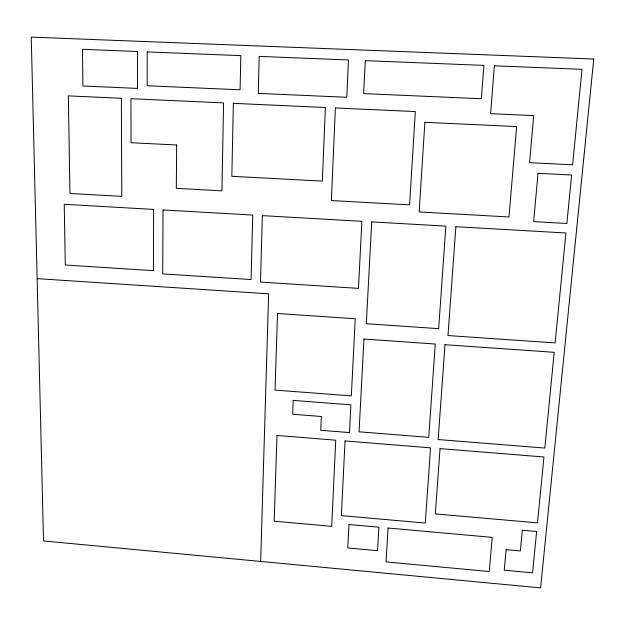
<?xml version="1.0" encoding="UTF-8"?>
<svg xmlns="http://www.w3.org/2000/svg" width="625" height="625" viewBox="0 0 625 625"><rect width="100%" height="100%" fill="white"/><g stroke="black" fill="none" stroke-linecap="round" stroke-linejoin="round"><path stroke-width="0.94" d="M260.656 561.445L268.641 293.82L37.133 278.641M147.219 51.898L147.172 85.742L240.078 89.812L240.836 55.656L147.219 51.898M153.617 209.414L153.445 270.664L65.305 265.031L64.227 204.297L153.617 209.414M163.023 209.945L162.711 273.898L251.086 279.562L252.734 215.078L163.023 209.945M176.656 145L176.312 188.344L221.938 190.844L223.555 102.898L130.938 98.703L131.039 142.719L176.656 145M233.352 103.336L231.844 176.305L322.344 181.109L325.383 107.5L233.352 103.336M259.234 56.391L258.266 93.383L346.781 97.281L348.5 59.969L259.234 56.391M262.344 215.633L260.492 282.07L358.477 288.383L361.883 221.32L262.344 215.633M277.5 313.492L275.047 390.094L351.344 395.883L355.234 318.75L277.5 313.492M276.992 435.453L274.172 521.164L331.68 526.336L335.75 440.195L276.992 435.453M293.172 400.398L292.664 414.242L321.344 416.492L320.742 430.281L349.492 432.578L350.891 404.836L293.172 400.398M335.391 107.953L331.359 200.547L409.586 204.859L415.328 111.57L335.391 107.953M345.047 440.945L341.352 515.609L425.273 523.055L430.562 447.852L345.047 440.945M365.281 60.641L363.641 93.609L481.359 98.734L483.906 65.391L365.281 60.641M348.984 524.531L347.773 547.961L377.508 550.703L378.891 527.211L348.984 524.531M363.945 339.055L359.055 431.812L428.75 437.359L435.258 344.023L363.945 339.055M371.727 221.883L366.312 323.727L438.656 328.656L445.867 226.125L371.727 221.883M388.086 528.031L386.016 561.898L489.258 571.523L492.242 537.367L388.086 528.031M424.875 122.312L419.148 211.953L508.984 216.969L516.633 126.57L424.875 122.312M444.984 344.703L438.156 439.555L544.82 448.062L554.219 352.32L444.984 344.703M455.875 226.703L447.977 335.555L555.141 342.922L565.93 232.992L455.875 226.703M440.047 448.617L435.305 513.906L537.484 522.867L543.945 457L440.047 448.617M494.359 65.812L490.602 113.672L533.734 115.617L529.578 162.656L572.625 164.812L581.992 69.32L494.359 65.812M538.016 173.305L533.648 221.617L566.867 223.484L571.625 175.023L538.016 173.305M506.125 549.68L504.258 570.195L532.578 572.828L536.633 531.484L522.305 530.219L520.344 550.969L506.125 549.68M593.75 59.023L540.586 587.883L43.523 540.938L31.25 37.117L593.75 59.023M137.508 51.516L82.445 49.305L82.922 86.008L137.539 88.414L137.508 51.516M121.359 98.273L68.352 95.875L69.953 193.484L121.797 196.383L121.359 98.273"/></g></svg>
